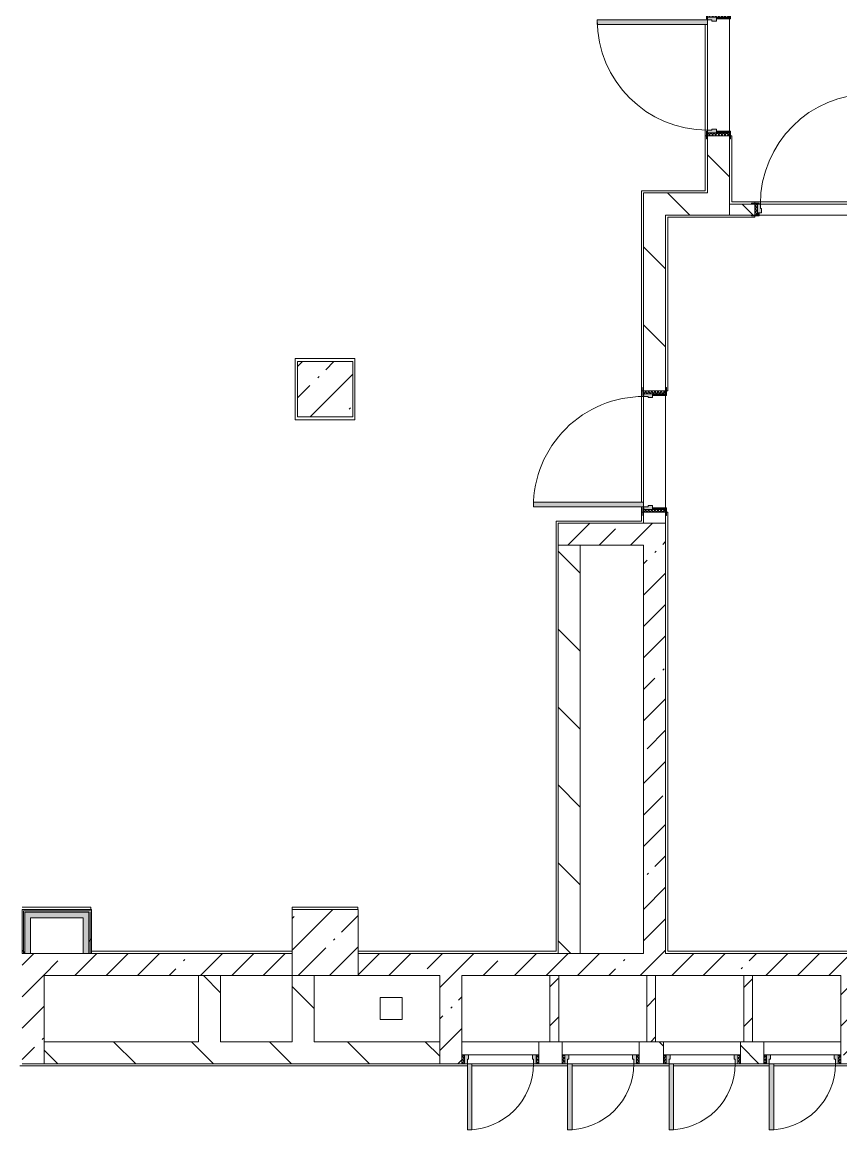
# Model space of a CAD drawing. Header units: millimetres. Extents: x -4060 to 187734, y -8553 to 29000.
# Drawn here: x 112434 to 119864, y 10300 to 20350 of the extents above; entities that cross this region are included whole.
import ezdxf

# ---------------------------------------------------------------- set-up
doc = ezdxf.new("R2010")
doc.units = ezdxf.units.MM
for name, color, linetype, lineweight, true_color in [('A-DOOR-2', 7, 'Continuous', 5, 0xaaaaaa), ('A-DOOR-3', 7, 'Continuous', 5, 0xe2e2e2), ('A-DOOR-FRAM-2', 7, 'Continuous', 5, 0xe2e2e2), ('A-DOOR-FRAM-3', 7, 'Continuous', 5, 0xaaaaaa), ('A-FLOR-1', 7, 'Continuous', 5, 0xaaaaaa), ('I-WALL-20', 7, 'Continuous', 5, 0xe7e7e7), ('I-WALL-21', 7, 'Continuous', 9, 0xe7e7e7), ('I-WALL-24', 7, 'Continuous', 5, 0x787878)]:
    doc.layers.add(name, color=color, linetype=linetype, lineweight=lineweight, true_color=true_color)
for name, color, linetype, lineweight in [('A-WALL', 7, 'Continuous', 9), ('I-WALL-22', 7, 'Continuous', 5), ('S-COLS-2', 7, 'Continuous', 5)]:
    doc.layers.add(name, color=color, linetype=linetype, lineweight=lineweight)
pattern_1 = [(45, (60723.74, 0), (-285.1231, 285.1231), []), (45, (61008.87, 0), (-285.1231, 285.1231), [504.031, -100.806, 16.764, -84.042])]
pattern_2 = [(135, (1751.41, 164.685), (-14.14214, -14.14214), []), (225, (1751.41, 164.685), (14.14214, -14.14214), [])]
pattern_3 = [(45, (-371.384, 164.685), (-14.1421, 14.1421), []), (135, (-371.384, 164.685), (-14.1421, -14.1421), [])]
pattern_4 = [(135, (60723.74, 0), (-353.5534, -353.5534), [])]
pattern_5 = [(45, (60723.74, 0), (-176.7767, 176.7767), [])]
pattern_6 = [(135, (1951.41, 164.685), (-14.14214, -14.14214), []), (225, (1951.41, 164.685), (14.14214, -14.14214), [])]
pattern_7 = [(45, (-171.384, 164.685), (-14.1421, 14.1421), []), (135, (-171.384, 164.685), (-14.1421, -14.1421), [])]
pattern_8 = [(45, (60723.74, 0), (-530.33, 530.33), []), (135, (60723.74, 0), (-530.33, -530.33), [])]

# ---------------------------------------------------------------- blocks, each defined once
blk = doc.blocks.new('BSC_Колонна _Прямоугольная - 600х600-23205375-1_5_1_птичка')
at = {"layer": 'S-COLS-2'}
h = blk.add_hatch(dxfattribs=at)
h.set_pattern_fill('FP_157', color=256, style=0, pattern_type=2)
h.set_pattern_definition([(45, (-54460, -12000), (-285.123, 285.123), []), (45, (-54174.88, -12000), (-285.123, 285.123), [504.031, -100.806, 16.764, -84.042])])
h.paths.add_polyline_path([(255, -300), (300, -300), (298, 300), (-300, 300), (-300, -300), (84, -300)])
for p, q in [((300, 300), (-300, 300)), ((-300, 300), (-300, -300)), ((300, -300), (300, 300)), ((-300, -300), (300, -300))]:
    blk.add_line(p, q, dxfattribs=at)
blk = doc.blocks.new('110_Дверь_СКБ_1Ст_Внутренняя1 - Д-12 1100x2100h_дверь в горячий цех-32113407-1_5_1_птичка')
at = {"layer": 'A-DOOR-2'}
h = blk.add_hatch(dxfattribs=at)
h.set_pattern_fill('FP_54', color=256, style=0, pattern_type=2)
h.set_pattern_definition(pattern_2)
h.paths.add_polyline_path([(537.5, -100), (562.5, -100), (562.5, 100), (537.5, 100)])
at = {"layer": 'A-DOOR-3'}
h = blk.add_hatch(color=256, dxfattribs=at)
h.paths.add_polyline_path([(-512.5, 100), (-512.5, 20), (-477.5, 20), (-477.5, 60), (-487.5, 60), (-487.5, 100), (-497.5, 100)])
h.paths.add_polyline_path([(502.5, 60), (502.5, 20), (537.5, 20), (537.5, 100), (512.5, 100), (512.5, 60)])
at = {"layer": 'A-DOOR-FRAM-2'}
for points in [[(-487.5, 100), (-447.5, 100), (-451.7, 1100), (-487.5, 1100), (-487.5, 120)], [(-567.5, 108), (-567.5, 100), (-497.5, 100), (-497.5, 108), (-537.5, 108)], [(522.5, 105), (522.5, 100), (592.5, 100), (592.5, 108), (522.5, 108)], [(-512.5, -100), (-497.5, -100), (-497.5, 20), (-512.5, 20)], [(522.5, -100), (537.5, -100), (537.5, 20), (522.5, 20)], [(-567.5, -108), (-497.5, -108), (-497.5, -100), (-567.5, -100)], [(522.5, -108), (592.5, -108), (592.5, -100), (522.5, -100)]]:
    blk.add_hatch(color=256, dxfattribs=at).paths.add_polyline_path(points)
at = {"layer": 'A-DOOR-FRAM-3'}
h = blk.add_hatch(dxfattribs=at)
h.set_pattern_fill('FP_55', color=256, style=0, pattern_type=2)
h.set_pattern_definition(pattern_3)
h.paths.add_polyline_path([(-537.5, -100), (-512.5, -100), (-512.5, 100), (-537.5, 100)])
at = {"layer": 'A-DOOR-2'}
for p, q in [((-487.5, 1100), (-487.5, 100)), ((-447.5, 1100), (-487.5, 1100)), ((-447.5, 100), (-447.5, 1100)), ((-487.5, 100), (-447.5, 100))]:
    blk.add_line(p, q, dxfattribs=at)
blk.add_arc((-487.5, 100), 1000, 360, 90, dxfattribs=at)
at = {"layer": 'A-DOOR-FRAM-3'}
for p, q in [((-497.5, 108), (-567.5, 108)), ((-567.5, 108), (-567.5, 100)), ((-497.5, 100), (-497.5, 108)), ((592.5, 108), (522.5, 108)), ((522.5, 108), (522.5, 100)), ((592.5, 100), (592.5, 108)), ((-567.5, 100), (-497.5, 100)), ((-512.5, 100), (-537.5, 100)), ((-537.5, 100), (-537.5, -100)), ((-487.5, 100), (-512.5, 100)), ((-512.5, 100), (-512.5, 20)), ((-512.5, -100), (-512.5, 100)), ((-497.5, 100), (-512.5, 100)), ((-512.5, 100), (-512.5, 99)), ((-512.5, 99), (-497.5, 99)), ((-512.5, 20), (-477.5, 20)), ((-497.5, 20), (-512.5, 20)), ((-512.5, 20), (-512.5, -100)), ((-497.5, 99), (-497.5, 100)), ((-497.5, -100), (-497.5, 20)), ((-487.5, 60), (-487.5, 100)), ((-477.5, 60), (-487.5, 60)), ((-477.5, 20), (-477.5, 60)), ((512.5, 60), (502.5, 60)), ((502.5, 60), (502.5, 20)), ((502.5, 20), (537.5, 20)), ((512.5, 100), (512.5, 60)), ((537.5, 100), (512.5, 100)), ((537.5, 100), (522.5, 100)), ((522.5, 100), (522.5, 99)), ((522.5, 100), (592.5, 100)), ((522.5, 99), (537.5, 99)), ((537.5, 20), (522.5, 20)), ((522.5, 20), (522.5, -100)), ((537.5, 20), (537.5, 100)), ((562.5, 100), (537.5, 100)), ((537.5, 100), (537.5, -100)), ((537.5, 99), (537.5, 100)), ((537.5, -100), (537.5, 20)), ((562.5, -100), (562.5, 100)), ((-497.5, -100), (-567.5, -100)), ((-567.5, -100), (-567.5, -108)), ((-537.5, -100), (-512.5, -100)), ((-512.5, -100), (-497.5, -100)), ((-497.5, -108), (-497.5, -100)), ((522.5, -100), (537.5, -100)), ((592.5, -100), (522.5, -100)), ((522.5, -100), (522.5, -108)), ((537.5, -100), (562.5, -100)), ((592.5, -108), (592.5, -100)), ((-567.5, -108), (-497.5, -108)), ((522.5, -108), (592.5, -108))]:
    blk.add_line(p, q, dxfattribs=at)
blk = doc.blocks.new('110_Дверь_СКБ_1Ст_Внутренняя1 - Д-11 1100x2100h_кладовые _все__ коридор _между помещениями блока столовой__ моечные _все_-32089444-1_5_1_птичка')
at = {"layer": 'A-DOOR-2'}
h = blk.add_hatch(dxfattribs=at)
h.set_pattern_fill('FP_150', color=256, style=0, pattern_type=2)
h.set_pattern_definition([(135, (1751.41, 114.685), (-14.14214, -14.14214), []), (225, (1751.41, 114.685), (14.14214, -14.14214), [])])
h.paths.add_polyline_path([(562.5, -50), (562.5, 50), (537.5, 50), (537.5, -50)])
at = {"layer": 'A-DOOR-3'}
h = blk.add_hatch(color=256, dxfattribs=at)
h.paths.add_polyline_path([(502.5, -30), (537.5, -30), (537.5, 50), (512.5, 50), (512.5, 10), (502.5, 10), (502.5, -6)])
h.paths.add_polyline_path([(-477.5, -30), (-477.5, 10), (-487.5, 10), (-487.5, 50), (-512.5, 50), (-512.5, -30), (-487.5, -30)])
at = {"layer": 'A-DOOR-FRAM-2'}
for points in [[(512.5, 50), (512.5, 1050), (472.5, 1050), (472.5, 50)], [(-512.5, 50), (-497.5, 50), (-497.5, 58), (-567.5, 58), (-567.5, 50), (-537.5, 50)], [(592.5, 50), (592.5, 58), (522.5, 58), (522.5, 50), (562.5, 50)], [(-567.5, -58), (-497.5, -58), (-497.5, -50), (-567.5, -50)], [(-497.5, -50), (-497.5, -30), (-512.5, -30), (-512.5, -50)], [(522.5, -50), (537.5, -50), (537.5, -30), (522.5, -30)], [(592.5, -58), (592.5, -50), (522.5, -50), (522.5, -58), (562.5, -58)]]:
    blk.add_hatch(color=256, dxfattribs=at).paths.add_polyline_path(points)
at = {"layer": 'A-DOOR-FRAM-3'}
h = blk.add_hatch(dxfattribs=at)
h.set_pattern_fill('FP_151', color=256, style=0, pattern_type=2)
h.set_pattern_definition([(45, (-371.384, 114.685), (-14.1421, 14.1421), []), (135, (-371.384, 114.685), (-14.1421, -14.1421), [])])
h.paths.add_polyline_path([(-537.5, -50), (-512.5, -50), (-512.5, 50), (-537.5, 50)])
at = {"layer": 'A-DOOR-2'}
for p, q in [((512.5, 1050), (472.5, 1050)), ((472.5, 1050), (472.5, 50)), ((512.5, 50), (512.5, 1050)), ((472.5, 50), (512.5, 50))]:
    blk.add_line(p, q, dxfattribs=at)
blk.add_arc((512.5, 50), 1000, 90, 180, dxfattribs=at)
at = {"layer": 'A-DOOR-FRAM-3'}
for p, q in [((-497.5, 58), (-567.5, 58)), ((-567.5, 58), (-567.5, 50)), ((-567.5, 50), (-497.5, 50)), ((-512.5, 50), (-537.5, 50)), ((-537.5, 50), (-537.5, -50)), ((-487.5, 50), (-512.5, 50)), ((-512.5, 50), (-512.5, -30)), ((-512.5, -50), (-512.5, 50)), ((-497.5, 50), (-512.5, 50)), ((-512.5, 50), (-512.5, 49)), ((-512.5, 49), (-497.5, 49)), ((-497.5, 50), (-497.5, 58)), ((-497.5, 49), (-497.5, 50)), ((-487.5, 10), (-487.5, 50)), ((-477.5, 10), (-487.5, 10)), ((-477.5, -30), (-477.5, 10)), ((512.5, 10), (502.5, 10)), ((502.5, 10), (502.5, -30)), ((512.5, 50), (512.5, 10)), ((537.5, 50), (512.5, 50)), ((592.5, 58), (522.5, 58)), ((522.5, 58), (522.5, 50)), ((537.5, 50), (522.5, 50)), ((522.5, 50), (522.5, 49)), ((522.5, 50), (592.5, 50)), ((522.5, 49), (537.5, 49)), ((537.5, -30), (537.5, 50)), ((562.5, 50), (537.5, 50)), ((537.5, 50), (537.5, -50)), ((537.5, 49), (537.5, 50)), ((562.5, -50), (562.5, 50)), ((592.5, 50), (592.5, 58)), ((-497.5, -50), (-567.5, -50)), ((-567.5, -50), (-567.5, -58)), ((-567.5, -58), (-497.5, -58)), ((-537.5, -50), (-512.5, -50)), ((-512.5, -30), (-477.5, -30)), ((-497.5, -30), (-512.5, -30)), ((-512.5, -30), (-512.5, -50)), ((-512.5, -50), (-497.5, -50)), ((-497.5, -50), (-497.5, -30)), ((-497.5, -58), (-497.5, -50)), ((502.5, -30), (537.5, -30)), ((537.5, -30), (522.5, -30)), ((522.5, -30), (522.5, -50)), ((522.5, -50), (537.5, -50)), ((592.5, -50), (522.5, -50)), ((522.5, -50), (522.5, -58)), ((522.5, -58), (592.5, -58)), ((537.5, -50), (537.5, -30)), ((537.5, -50), (562.5, -50)), ((592.5, -58), (592.5, -50))]:
    blk.add_line(p, q, dxfattribs=at)
blk = doc.blocks.new('BSC_Колонна _Прямоугольная - 500х500-V149-1_5_1_птичка')
at = {"layer": 'S-COLS-2'}
h = blk.add_hatch(dxfattribs=at)
h.set_pattern_fill('FP_183', color=256, style=0, pattern_type=2)
h.set_pattern_definition([(45, (-54460, -17020), (-285.123, 285.123), []), (45, (-54174.88, -17020), (-285.123, 285.123), [504.031, -100.806, 16.764, -84.042])])
h.paths.add_polyline_path([(250, -250), (250, 250), (-250, 250), (-250, -250), (115, -250)])
for p, q in [((250, 250), (-250, 250)), ((-250, 250), (-250, -250)), ((250, -250), (250, 250)), ((-250, -250), (250, -250))]:
    blk.add_line(p, q, dxfattribs=at)
blk = doc.blocks.new('110_Дверь_СКБ_1Ст - д-18 700x2100h_Технический шкаф ЭОМ и СС-23257539-1_5_1_птичка')
at = {"layer": 'A-DOOR-2'}
h = blk.add_hatch(dxfattribs=at)
h.set_pattern_fill('FP_84', color=256, style=0, pattern_type=2)
h.set_pattern_definition(pattern_6)
h.paths.add_polyline_path([(337, 100), (337, 20), (362, 20), (362, 100)])
at = {"layer": 'A-DOOR-3'}
h = blk.add_hatch(color=256, dxfattribs=at)
h.paths.add_polyline_path([(-288, 100), (-313, 100), (-313, 20), (-278, 20), (-278, 60), (-288, 60)])
h.paths.add_polyline_path([(312, 100), (312, 60), (302, 60), (302, 20), (337, 20), (337, 100), (322, 100)])
at = {"layer": 'A-DOOR-FRAM-2'}
blk.add_hatch(color=256, dxfattribs=at).paths.add_polyline_path([(312, 700), (272, 700), (272, 100), (312, 100), (312, 156)])
at = {"layer": 'A-DOOR-FRAM-3'}
h = blk.add_hatch(dxfattribs=at)
h.set_pattern_fill('FP_85', color=256, style=0, pattern_type=2)
h.set_pattern_definition(pattern_7)
h.paths.add_polyline_path([(-338, 100), (-338, 20), (-313, 20), (-313, 100)])
at = {"layer": 'A-DOOR-2'}
for p, q in [((312, 700), (272, 700)), ((272, 700), (272, 100)), ((312, 100), (312, 700)), ((272, 100), (312, 100))]:
    blk.add_line(p, q, dxfattribs=at)
blk.add_arc((312, 100), 600, 90, 180, dxfattribs=at)
at = {"layer": 'A-DOOR-FRAM-3'}
for p, q in [((-313, 100), (-338, 100)), ((-338, 100), (-338, 20)), ((-338, 20), (-313, 20)), ((-288, 100), (-313, 100)), ((-313, 100), (-313, 20)), ((-313, 20), (-313, 100)), ((-313, 20), (-278, 20)), ((-288, 60), (-288, 100)), ((-288, 100), (272, 100)), ((-278, 60), (-288, 60)), ((-278, 20), (-278, 60)), ((302, 20), (-278, 20)), ((312, 60), (302, 60)), ((302, 60), (302, 20)), ((302, 20), (337, 20)), ((312, 100), (312, 60)), ((337, 100), (312, 100)), ((337, 20), (337, 100)), ((362, 100), (337, 100)), ((337, 100), (337, 20)), ((337, 20), (362, 20)), ((362, 20), (362, 100))]:
    blk.add_line(p, q, dxfattribs=at)
blk = doc.blocks.new('110_Дверь_СКБ_1Ст - д-18 700x2100h_Технический шкаф ЭОМ и СС-V164-1_5_1_птичка')
at = {"layer": 'A-DOOR-2'}
h = blk.add_hatch(dxfattribs=at)
h.set_pattern_fill('FP_84', color=256, style=0, pattern_type=2)
h.set_pattern_definition(pattern_6)
h.paths.add_polyline_path([(337, 100), (337, 20), (362, 20), (362, 100)])
at = {"layer": 'A-DOOR-3'}
h = blk.add_hatch(color=256, dxfattribs=at)
h.paths.add_polyline_path([(322, 100), (312, 100), (312, 60), (302, 60), (302, 20), (337, 20), (337, 100)])
h.paths.add_polyline_path([(-298, 100), (-313, 100), (-313, 20), (-278, 20), (-278, 60), (-288, 60), (-288, 100)])
at = {"layer": 'A-DOOR-FRAM-2'}
blk.add_hatch(color=256, dxfattribs=at).paths.add_polyline_path([(272, 700), (272, 100), (312, 100), (312, 700), (281, 700)])
at = {"layer": 'A-DOOR-FRAM-3'}
h = blk.add_hatch(dxfattribs=at)
h.set_pattern_fill('FP_85', color=256, style=0, pattern_type=2)
h.set_pattern_definition(pattern_7)
h.paths.add_polyline_path([(-338, 100), (-338, 20), (-313, 20), (-313, 100)])
at = {"layer": 'A-DOOR-2'}
for p, q in [((312, 700), (272, 700)), ((272, 700), (272, 100)), ((312, 100), (312, 700)), ((272, 100), (312, 100))]:
    blk.add_line(p, q, dxfattribs=at)
blk.add_arc((312, 100), 600, 90, 180, dxfattribs=at)
at = {"layer": 'A-DOOR-FRAM-3'}
for p, q in [((-313, 100), (-338, 100)), ((-338, 100), (-338, 20)), ((-338, 20), (-313, 20)), ((-288, 100), (-313, 100)), ((-313, 100), (-313, 20)), ((-313, 20), (-313, 100)), ((-313, 20), (-278, 20)), ((-288, 60), (-288, 100)), ((-288, 100), (272, 100)), ((-278, 60), (-288, 60)), ((-278, 20), (-278, 60)), ((302, 20), (-278, 20)), ((312, 60), (302, 60)), ((302, 60), (302, 20)), ((302, 20), (337, 20)), ((312, 100), (312, 60)), ((337, 100), (312, 100)), ((337, 20), (337, 100)), ((362, 100), (337, 100)), ((337, 100), (337, 20)), ((337, 20), (362, 20)), ((362, 20), (362, 100))]:
    blk.add_line(p, q, dxfattribs=at)
blk = doc.blocks.new('110_Дверь_СКБ_1Ст_Внутренняя1 - Д-12 EIW 1100x2100h_кладовые _все__ коридор _между помещениями блока столовой__ моечные _все_-32936079-1_5_1_птичка')
at = {"layer": 'A-DOOR-2'}
h = blk.add_hatch(dxfattribs=at)
h.set_pattern_fill('FP_54', color=256, style=0, pattern_type=2)
h.set_pattern_definition(pattern_2)
h.paths.add_polyline_path([(537.5, -100), (562.5, -100), (562.5, 100), (537.5, 100)])
at = {"layer": 'A-DOOR-3'}
h = blk.add_hatch(color=256, dxfattribs=at)
h.paths.add_polyline_path([(-512.5, 20), (-477.5, 20), (-477.5, 60), (-487.5, 60), (-487.5, 100), (-512.5, 100)])
h.paths.add_polyline_path([(502.5, 44), (502.5, 20), (537.5, 20), (537.5, 100), (512.5, 100), (512.5, 60), (502.5, 60)])
at = {"layer": 'A-DOOR-FRAM-2'}
for points in [[(472.5, 120), (472.5, 100), (512.5, 100), (512.5, 1100), (472.5, 1100), (472.5, 178.7)], [(-567.5, 100), (-497.5, 100), (-497.5, 108), (-567.5, 108)], [(522.5, 100), (592.5, 100), (592.5, 108), (522.5, 108)], [(-512.5, -100), (-497.5, -100), (-497.5, 20), (-512.5, 20)], [(522.5, -100), (537.5, -100), (537.5, 20), (522.5, 20)], [(-567.5, -108), (-497.5, -108), (-497.5, -100), (-567.5, -100)], [(522.5, -108), (592.5, -108), (592.5, -100), (522.5, -100)]]:
    blk.add_hatch(color=256, dxfattribs=at).paths.add_polyline_path(points)
at = {"layer": 'A-DOOR-FRAM-3'}
h = blk.add_hatch(dxfattribs=at)
h.set_pattern_fill('FP_55', color=256, style=0, pattern_type=2)
h.set_pattern_definition(pattern_3)
h.paths.add_polyline_path([(-537.5, -100), (-512.5, -100), (-512.5, 100), (-537.5, 100)])
at = {"layer": 'A-DOOR-2'}
for p, q in [((512.5, 1100), (472.5, 1100)), ((472.5, 1100), (472.5, 100)), ((512.5, 100), (512.5, 1100)), ((472.5, 100), (512.5, 100))]:
    blk.add_line(p, q, dxfattribs=at)
blk.add_arc((512.5, 100), 1000, 90, 180, dxfattribs=at)
at = {"layer": 'A-DOOR-FRAM-3'}
for p, q in [((-497.5, 108), (-567.5, 108)), ((-567.5, 108), (-567.5, 100)), ((-497.5, 100), (-497.5, 108)), ((592.5, 108), (522.5, 108)), ((522.5, 108), (522.5, 100)), ((592.5, 100), (592.5, 108)), ((-567.5, 100), (-497.5, 100)), ((-512.5, 100), (-537.5, 100)), ((-537.5, 100), (-537.5, -100)), ((-487.5, 100), (-512.5, 100)), ((-512.5, 100), (-512.5, 20)), ((-512.5, -100), (-512.5, 100)), ((-497.5, 100), (-512.5, 100)), ((-512.5, 100), (-512.5, 99)), ((-512.5, 99), (-497.5, 99)), ((-512.5, 20), (-477.5, 20)), ((-497.5, 20), (-512.5, 20)), ((-512.5, 20), (-512.5, -100)), ((-497.5, 99), (-497.5, 100)), ((-497.5, -100), (-497.5, 20)), ((-487.5, 60), (-487.5, 100)), ((-477.5, 60), (-487.5, 60)), ((-477.5, 20), (-477.5, 60)), ((512.5, 60), (502.5, 60)), ((502.5, 60), (502.5, 20)), ((502.5, 20), (537.5, 20)), ((512.5, 100), (512.5, 60)), ((537.5, 100), (512.5, 100)), ((537.5, 100), (522.5, 100)), ((522.5, 100), (522.5, 99)), ((522.5, 100), (592.5, 100)), ((522.5, 99), (537.5, 99)), ((537.5, 20), (522.5, 20)), ((522.5, 20), (522.5, -100)), ((537.5, 20), (537.5, 100)), ((562.5, 100), (537.5, 100)), ((537.5, 100), (537.5, -100)), ((537.5, 99), (537.5, 100)), ((537.5, -100), (537.5, 20)), ((562.5, -100), (562.5, 100)), ((-497.5, -100), (-567.5, -100)), ((-567.5, -100), (-567.5, -108)), ((-537.5, -100), (-512.5, -100)), ((-512.5, -100), (-497.5, -100)), ((-497.5, -108), (-497.5, -100)), ((522.5, -100), (537.5, -100)), ((592.5, -100), (522.5, -100)), ((522.5, -100), (522.5, -108)), ((537.5, -100), (562.5, -100)), ((592.5, -108), (592.5, -100)), ((-567.5, -108), (-497.5, -108)), ((522.5, -108), (592.5, -108))]:
    blk.add_line(p, q, dxfattribs=at)

msp = doc.modelspace()

# ---------------------------------------------------------------- hatches: boundary and pattern name
at = {"layer": 'I-WALL-20'}
for points in [[(113037.6, 12225), (113037.6, 12275), (112508.7, 12275), (112508.7, 12225), (112987.6, 12225)], [(113037.6, 11900), (113037.6, 12225), (112987.6, 12225), (112987.6, 11900)]]:
    msp.add_hatch(color=256, dxfattribs=at).paths.add_polyline_path(points)
at = {"layer": 'I-WALL-21'}
msp.add_hatch(color=256, dxfattribs=at).paths.add_polyline_path([(112458.7, 11900), (112508.7, 11900), (112508.7, 12275), (112458.7, 12275), (112458.7, 12143.8)])
at = {"layer": 'I-WALL-22'}
h = msp.add_hatch(dxfattribs=at)
h.set_pattern_fill('FP_139', color=256, style=0, pattern_type=2)
h.set_pattern_definition(pattern_4)
h.paths.add_polyline_path([(118853.7, 18600), (118853.7, 19320), (118653.7, 19320), (118653.7, 18600)])
h.paths.add_polyline_path([(118853.7, 20420), (118853.7, 20520), (118653.7, 20520), (118653.7, 20420)])
h = msp.add_hatch(dxfattribs=at)
h.set_pattern_fill('FP_139', color=256, style=0, pattern_type=2)
h.set_pattern_definition(pattern_4)
h.paths.add_polyline_path([(118162.4, 15803.8), (118273.7, 15803.8), (118273.7, 15903.8), (118073.7, 15903.8), (118073.7, 15803.8)])
h.paths.add_polyline_path([(118273.7, 17003.8), (118273.7, 18800), (118073.7, 18800), (118073.7, 17003.8)])
h = msp.add_hatch(dxfattribs=at)
h.set_pattern_fill('FP_139', color=256, style=0, pattern_type=2)
h.set_pattern_definition(pattern_4)
h.paths.add_polyline_path([(118273.7, 18600), (118653.7, 18600), (118653.7, 18800), (118273.7, 18800)])
h = msp.add_hatch(dxfattribs=at)
h.set_pattern_fill('FP_121', color=256, style=0, pattern_type=2)
h.set_pattern_definition(pattern_1)
h.paths.add_polyline_path([(118053.7, 15603.8), (118073.7, 15603.8), (118073.7, 15803.8), (117299, 15803.8), (117299, 15603.8), (117499, 15603.8)])
h = msp.add_hatch(dxfattribs=at)
h.set_pattern_fill('FP_121', color=256, style=0, pattern_type=2)
h.set_pattern_definition(pattern_1)
h.paths.add_polyline_path([(118227.4, 11900), (118273.7, 11900), (118273.7, 15803.8), (118073.7, 15803.8), (118073.7, 11900)])
h = msp.add_hatch(dxfattribs=at)
h.set_pattern_fill('FP_139', color=256, style=0, pattern_type=2)
h.set_pattern_definition(pattern_4)
h.paths.add_polyline_path([(117299, 11900), (117499, 11900), (117499, 15603.8), (117299, 15603.8), (117299, 12143.8)])
h = msp.add_hatch(dxfattribs=at)
h.set_pattern_fill('FP_218', color=256, style=0, pattern_type=2)
h.set_pattern_definition(pattern_8)
h.paths.add_polyline_path([(112433.7, 11900), (112446.2, 11900), (112445.6, 12300), (112433.7, 12300), (112433.7, 12143.8)])
h = msp.add_hatch(dxfattribs=at)
h.set_pattern_fill('FP_218', color=256, style=0, pattern_type=2)
h.set_pattern_definition(pattern_8)
h.paths.add_polyline_path([(112446.2, 11900), (112458.7, 11900), (112453.7, 12287.5), (112446.2, 12287.5), (112446.2, 12143.8)])
h = msp.add_hatch(dxfattribs=at)
h.set_pattern_fill('FP_218', color=256, style=0, pattern_type=2)
h.set_pattern_definition(pattern_8)
h.paths.add_polyline_path([(113050.1, 11900), (113050.1, 12275), (113037.6, 12275), (113037.6, 11900)])
h = msp.add_hatch(dxfattribs=at)
h.set_pattern_fill('FP_218', color=256, style=0, pattern_type=2)
h.set_pattern_definition(pattern_8)
h.paths.add_polyline_path([(113050.1, 11900), (113062.6, 11900), (113062.6, 12275), (113050.1, 12275), (113050.1, 11921)])
h = msp.add_hatch(dxfattribs=at)
h.set_pattern_fill('FP_121', color=256, style=0, pattern_type=2)
h.set_pattern_definition(pattern_1)
h.paths.add_polyline_path([(119863.7, 11700), (120883.7, 11700), (120883.7, 11900), (115483.7, 11900), (115483.7, 11700), (119156.9, 11700)])
h.paths.add_polyline_path([(112633.7, 11700), (114883.7, 11700), (114883.7, 11900), (112433.7, 11900), (112433.7, 11700)])
h = msp.add_hatch(dxfattribs=at)
h.set_pattern_fill('FP_121', color=256, style=0, pattern_type=2)
h.set_pattern_definition(pattern_1)
h.paths.add_polyline_path([(112502.7, 10900), (112633.7, 10900), (112633.7, 11700), (112433.7, 11700), (112433.7, 10900)])
h = msp.add_hatch(dxfattribs=at)
h.set_pattern_fill('FP_139', color=256, style=0, pattern_type=2)
h.set_pattern_definition(pattern_4)
h.paths.add_polyline_path([(114233.7, 11100), (114233.7, 11700), (114033.7, 11700), (114033.7, 11100)])
h = msp.add_hatch(dxfattribs=at)
h.set_pattern_fill('FP_139', color=256, style=0, pattern_type=2)
h.set_pattern_definition(pattern_4)
h.paths.add_polyline_path([(115083.7, 11100), (115083.7, 11700), (114883.7, 11700), (114883.7, 11100), (114912.7, 11100)])
h = msp.add_hatch(dxfattribs=at)
h.set_pattern_fill('FP_121', color=256, style=0, pattern_type=2)
h.set_pattern_definition(pattern_1)
h.paths.add_polyline_path([(116423.7, 10900), (116423.7, 11700), (116223.7, 11700), (116223.7, 10900), (116376.4, 10900)])
h = msp.add_hatch(dxfattribs=at)
h.set_pattern_fill('FP_138', color=256, style=0, pattern_type=2)
h.set_pattern_definition(pattern_5)
h.paths.add_polyline_path([(117298, 11100), (117303, 11100), (117298, 11700), (117223, 11700), (117223, 11100)])
h = msp.add_hatch(dxfattribs=at)
h.set_pattern_fill('FP_138', color=256, style=0, pattern_type=2)
h.set_pattern_definition(pattern_5)
h.paths.add_polyline_path([(118183, 11100), (118183, 11700), (118103, 11700), (118103, 11100)])
h = msp.add_hatch(dxfattribs=at)
h.set_pattern_fill('FP_138', color=256, style=0, pattern_type=2)
h.set_pattern_definition(pattern_5)
h.paths.add_polyline_path([(118983, 11100), (119063, 11100), (119063, 11700), (118983, 11700), (118983, 11277)])
h = msp.add_hatch(dxfattribs=at)
h.set_pattern_fill('FP_121', color=256, style=0, pattern_type=2)
h.set_pattern_definition(pattern_1)
h.paths.add_polyline_path([(119863.7, 10900), (120063.7, 10900), (120063.7, 11700), (119863.7, 11700), (119863.7, 10980)])
h = msp.add_hatch(dxfattribs=at)
h.set_pattern_fill('FP_139', color=256, style=0, pattern_type=2)
h.set_pattern_definition(pattern_4)
h.paths.add_polyline_path([(112633.7, 10900), (116223.7, 10900), (116223.7, 11100), (112633.7, 11100), (112633.7, 10929.4)])
h.paths.add_polyline_path([(117123.7, 10900), (117333.7, 10900), (117333.7, 11100), (117123.7, 11100), (117123.7, 10980)])
h.paths.add_polyline_path([(118253.7, 10900), (118253.7, 11100), (118033.7, 11100), (118033.7, 10900)])
h.paths.add_polyline_path([(118953.7, 10900), (119163.7, 10900), (119163.7, 11100), (118953.7, 11100), (118953.7, 10980)])
at = {"layer": 'I-WALL-24'}
h = msp.add_hatch(dxfattribs=at)
h.set_pattern_fill('FP_147', color=256, style=0, pattern_type=2)
h.set_pattern_definition([(135, (60723.74, 0), (-377.1708, -377.1708), [533.4, -88.9, 17.78, -88.9]), (135, (60723.74, 376.94), (-377.1708, -377.1708), []), (50, (60723.74, 0), (637.6445, -55.7866), [66.675, -733.425]), (355, (60723.74, 0), (-123.3494, 668.699), [53.34, -586.74]), (100.451, (60776.9, -4.65), (514.299, 612.908), [56.665, -623.315]), (46.184, (60723.74, 177.8), (948.776, -147.15), [100.012, -1100.137]), (96.636, (60802.8, 165.5), (830.909, 865.997), [84.998, -934.973]), (351.184, (60723.7, 177.8), (830.918, 865.988), [80.01, -880.11]), (21, (60812.64, 133.35), (530.6506, -357.9283), [66.675, -733.425]), (326, (60812.64, 133.35), (216.308, 644.6585), [53.34, -586.74]), (71.451, (60856.86, 103.5), (746.9596, 286.7243), [56.665, -623.315]), (37.5, (60723.74, 0), (10.8105, 295.9426), [16.764, -562.864, 16.764, -578.866, -588.962]), (37.5, (60723.74, 0), (10.8105, 295.9426), [-1175.258, 16.764, -572.198]), (7.5, (60723.74, 0), (233.8692, 350.6318), [16.764, -322.834, 16.764, -549.529, -224.472]), (7.5, (60723.74, 0), (233.8692, 350.6318), [-905.891, 16.764, -207.708]), (327.5, (60525.5, 0), (474.5678, -20.0513), [16.764, -205.486, 16.764, -676.656, -920.115]), (327.5, (60525.5, 0), (474.5678, -20.0513), [-915.67, 16.764, -903.351]), (317.5, (60436.6, 0), (518.4522, 88.9934), [16.764, -272.161, 16.764, -443.738, -653.415]), (317.5, (60436.6, 0), (518.4522, 88.9934), [-749.427, 16.764, -636.651])])
h.paths.add_polyline_path([(121313.7, 18600), (121333.7, 18600), (121333.7, 18700), (120183.7, 18700), (120183.7, 18600), (121015.9, 18600)])
h.paths.add_polyline_path([(118853.7, 18600), (119083.7, 18600), (119083.7, 18700), (118853.7, 18700)])

# ---------------------------------------------------------------- linework, layer by layer
at = {"layer": 'A-FLOR-1'}
for p, q in [((118633.7, 20330), (118633.7, 18820)), ((118633.7, 19320), (118645.7, 19320)), ((118861.7, 19320), (118873.7, 19320)), ((118873.7, 19320), (118873.7, 18720)), ((118053.7, 18820), (118633.7, 18820)), ((118053.7, 18820), (118053.7, 15993.8)), ((120093.7, 18720), (118873.7, 18720)), ((119083.7, 18720), (119083.7, 18708)), ((119083.7, 18580), (118293.7, 18580)), ((118293.7, 18580), (118293.7, 17003.8)), ((119083.7, 18592), (119083.7, 18580)), ((114912.7, 16742), (114912.7, 17298)), ((114912.7, 17298), (115453.7, 17298)), ((115453.7, 17298), (115453.7, 16742)), ((118065.7, 17003.8), (118053.7, 17003.8)), ((118293.7, 17003.8), (118281.7, 17003.8)), ((115453.7, 16742), (114912.7, 16742)), ((118053.7, 15953.8), (118053.7, 15823.8)), ((118053.7, 15903.8), (118065.7, 15903.8)), ((118281.7, 15903.8), (118293.7, 15903.8)), ((118293.7, 15903.8), (118293.7, 11920)), ((117279, 11920), (117279, 15823.8)), ((117279, 15823.8), (118053.7, 15823.8)), ((112432.7, 12320), (113056.2, 12320)), ((113056.2, 12320), (113056.2, 12300)), ((114883.7, 12300), (114883.7, 12320)), ((114883.7, 12320), (115481.5, 12320)), ((115481.5, 12320), (115481.5, 12300)), ((113061.8, 11921), (114883.7, 11921)), ((115483.7, 11920), (117279, 11920)), ((118293.7, 11920), (120863.7, 11920)), ((115683.7, 11500), (115883.7, 11500)), ((115683.7, 11300), (115683.7, 11500)), ((115883.7, 11500), (115883.7, 11300)), ((115883.7, 11300), (115683.7, 11300)), ((116473.7, 10880), (112413.7, 10880)), ((117383.7, 10880), (116513.7, 10880)), ((118303.7, 10880), (117423.7, 10880)), ((119213.7, 10880), (118343.7, 10880)), ((122103.7, 10880), (119253.7, 10880))]:
    msp.add_line(p, q, dxfattribs=at)
at = {"layer": 'A-WALL'}
for p, q in [((117499, 15603.8), (117299, 15603.8)), ((112446.2, 11900), (112446.2, 12287.5)), ((113062.6, 12287.5), (112446.2, 12287.5)), ((112458.7, 11900), (112458.7, 12275)), ((113037.6, 12275), (112458.7, 12275)), ((113037.6, 11900), (113037.6, 12275)), ((113050.1, 11900), (113050.1, 12275)), ((117299, 11900), (117499, 11900)), ((114233.7, 11700), (114033.7, 11700)), ((117303, 11700), (117223, 11700)), ((118183, 11700), (118103, 11700)), ((119063, 11700), (118983, 11700)), ((112633.7, 11100), (112633.7, 10900)), ((116223.7, 11100), (116223.7, 10900)), ((117223, 11100), (117303, 11100)), ((118103, 11100), (118183, 11100)), ((118983, 11100), (119063, 11100))]:
    msp.add_line(p, q, dxfattribs=at)
at = {"layer": 'I-WALL-22'}
for p, q in [((118653.7, 19370), (118653.7, 20330)), ((118853.7, 20380), (118853.7, 19360)), ((118653.7, 19290), (118653.7, 18800)), ((118853.7, 18600), (118853.7, 19290)), ((118073.7, 18800), (118073.7, 17033.8)), ((118653.7, 18800), (118073.7, 18800)), ((119053.7, 18700), (118853.7, 18700)), ((119133.7, 18700), (120093.7, 18700)), ((118273.7, 17033.8), (118273.7, 18600)), ((118273.7, 18600), (119053.7, 18600)), ((120143.7, 18600), (119123.7, 18600)), ((118073.7, 15993.8), (118073.7, 16953.8)), ((118273.7, 16963.8), (118273.7, 15943.8)), ((117299, 15803.8), (117299, 11900)), ((117299, 15803.8), (118273.7, 15803.8)), ((118073.7, 15873.8), (118073.7, 15803.8)), ((118273.7, 15803.8), (118273.7, 15873.8)), ((118273.7, 11900), (118273.7, 15803.8)), ((117499, 15603.8), (118073.7, 15603.8)), ((117499, 11900), (117499, 15603.8)), ((118073.7, 15603.8), (118073.7, 11900)), ((112433.7, 12300), (112433.7, 11900)), ((113062.6, 12300), (112433.7, 12300)), ((113062.6, 11900), (113062.6, 12300)), ((112508.7, 11900), (112508.7, 12225)), ((112508.7, 12225), (112987.6, 12225)), ((112987.6, 12225), (112987.6, 11900)), ((114883.7, 11900), (112433.7, 11900)), ((112433.7, 11900), (112508.7, 11900)), ((112987.6, 11900), (113062.6, 11900)), ((117299, 11900), (115483.7, 11900)), ((118073.7, 11900), (117499, 11900)), ((120883.7, 11900), (118273.7, 11900)), ((112633.7, 11700), (114033.7, 11700)), ((112633.7, 11100), (112633.7, 11700)), ((114033.7, 11700), (114033.7, 11100)), ((114233.7, 11700), (114883.7, 11700)), ((114233.7, 11100), (114233.7, 11700)), ((114883.7, 11700), (114883.7, 11100)), ((115083.7, 11100), (115083.7, 11700)), ((115483.7, 11700), (116223.7, 11700)), ((116223.7, 11700), (116223.7, 11100)), ((116423.7, 11700), (117223, 11700)), ((116423.7, 10980), (116423.7, 11700)), ((117223, 11700), (117223, 11100)), ((117303, 11700), (118103, 11700)), ((117303, 11100), (117303, 11700)), ((118103, 11700), (118103, 11100)), ((118183, 11700), (118983, 11700)), ((118183, 11100), (118183, 11700)), ((118983, 11700), (118983, 11100)), ((119063, 11700), (119863.7, 11700)), ((119063, 11100), (119063, 11700)), ((119863.7, 11700), (119863.7, 10980)), ((114033.7, 11100), (112633.7, 11100)), ((114883.7, 11100), (114233.7, 11100)), ((116223.7, 11100), (115083.7, 11100)), ((116423.7, 11100), (117223, 11100)), ((117123.7, 11100), (117123.7, 10980)), ((117303, 11100), (118103, 11100)), ((117333.7, 10980), (117333.7, 11100)), ((118033.7, 11100), (118033.7, 10980)), ((118183, 11100), (118983, 11100)), ((118253.7, 10980), (118253.7, 11100)), ((118953.7, 11100), (118953.7, 10980)), ((119063, 11100), (119863.7, 11100)), ((119163.7, 10980), (119163.7, 11100)), ((112433.7, 10900), (116423.7, 10900)), ((117123.7, 10900), (117333.7, 10900)), ((118033.7, 10900), (118253.7, 10900)), ((118953.7, 10900), (119163.7, 10900)), ((119863.7, 10900), (122083.7, 10900))]:
    msp.add_line(p, q, dxfattribs=at)

# ---------------------------------------------------------------- block references
at = {"layer": 'A-DOOR-2'}
for name, p, rotation in [('110_Дверь_СКБ_1Ст_Внутренняя1 - Д-12 EIW 1100x2100h_кладовые _все__ коридор _между помещениями блока столовой__ моечные _все_-32936079-1_5_1_птичка', (118753.7, 19857.5), 89.99999999999991), ('110_Дверь_СКБ_1Ст_Внутренняя1 - Д-12 1100x2100h_дверь в горячий цех-32113407-1_5_1_птичка', (118173.7, 16441.3), 89.99999999999991), ('110_Дверь_СКБ_1Ст - д-18 700x2100h_Технический шкаф ЭОМ и СС-23257539-1_5_1_птичка', (116786.2, 11000), 180), ('110_Дверь_СКБ_1Ст - д-18 700x2100h_Технический шкаф ЭОМ и СС-V164-1_5_1_птичка', (117696.2, 11000), 180), ('110_Дверь_СКБ_1Ст - д-18 700x2100h_Технический шкаф ЭОМ и СС-V164-1_5_1_птичка', (118616.2, 11000), 180), ('110_Дверь_СКБ_1Ст - д-18 700x2100h_Технический шкаф ЭОМ и СС-23257539-1_5_1_птичка', (119526.2, 11000), 180)]:
    msp.add_blockref(name, p, dxfattribs=dict(at, rotation=rotation))
msp.add_blockref('110_Дверь_СКБ_1Ст_Внутренняя1 - Д-11 1100x2100h_кладовые _все__ коридор _между помещениями блока столовой__ моечные _все_-32089444-1_5_1_птичка', (119621.2, 18650), dxfattribs=at)
at = {"layer": 'S-COLS-2'}
for name, p in [('BSC_Колонна _Прямоугольная - 500х500-V149-1_5_1_птичка', (115183.7, 17020)), ('BSC_Колонна _Прямоугольная - 600х600-23205375-1_5_1_птичка', (115183.7, 12000))]:
    msp.add_blockref(name, p, dxfattribs=at)

doc.saveas('drawing.dxf')
